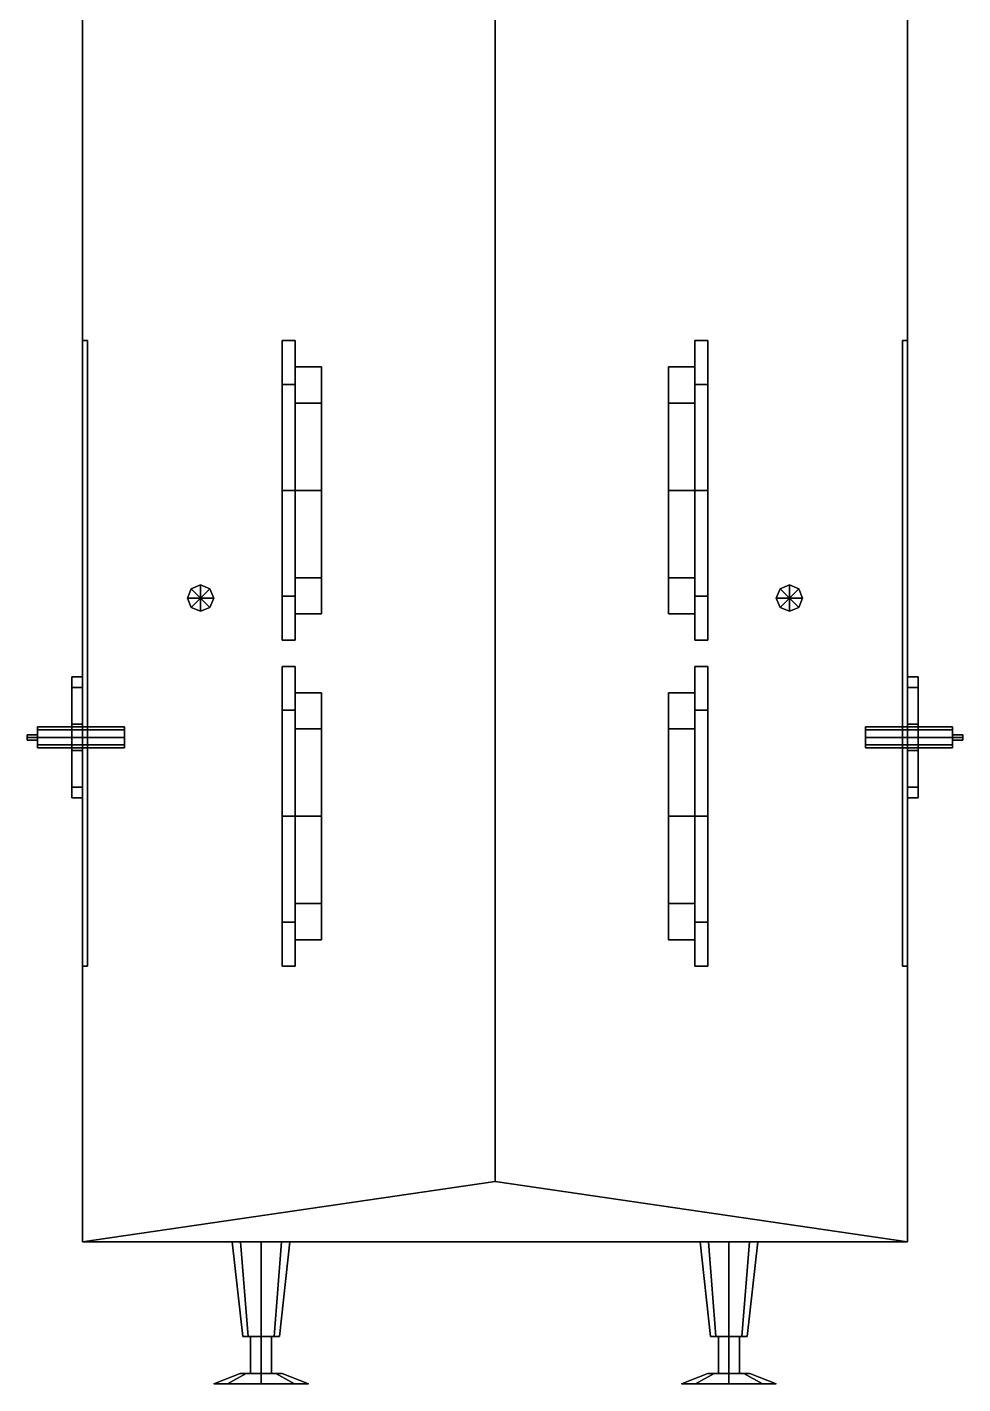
# Model space of a CAD drawing. Extents: x -1.8 to 1.8, y -6.3 to 6.4.
# Drawn here: x -1.78 to 1.78, y -6.35 to -1.19 of the extents above; entities that cross this region are included whole.
import ezdxf

# ---------------------------------------------------------------- set-up
doc = ezdxf.new("R2010")
doc.units = 0
doc.layers.get('0').update_dxf_attribs({"linetype": 'CONTINUOUS'})
for name, color, linetype in [('BUFFER', 1, 'CONTINUOUS'), ('GUN', 1, 'CONTINUOUS'), ('WHEELS', 2, 'CONTINUOUS')]:
    doc.layers.add(name, color=color, linetype=linetype)

msp = doc.modelspace()

# ---------------------------------------------------------------- linework, layer by layer
for points in [[(-1.57, 5.85, 0.9), (-1.57, -5.81, 0.9), (-1.57, -5.81, 2.82), (-1.57, 5.85, 2.82)], [(-1.57, 5.85, 2.82), (-1.57, -5.81, 2.82), (0, -5.58, 3.1), (0, 5.62, 3.1)], [(0, -5.58, 3.1), (1.57, -5.81, 2.82), (1.57, 5.85, 2.82), (0, 5.62, 3.1)], [(1.57, -5.81, 2.82), (1.57, -5.81, 0.9), (1.57, 5.85, 0.9), (1.57, 5.85, 2.82)], [(-1.55, -2.38, 0.9), (-1.55, -2.38, 0.37), (-1.57, -2.38, 0.37), (-1.57, -2.38, 0.9)], [(-1.57, -2.38, 0.37), (-1.57, -4.76, 0.37), (-1.57, -4.76, 0.9), (-1.57, -2.38, 0.9)], [(-1.55, -2.38, 0.37), (-1.55, -4.76, 0.37), (-1.57, -4.76, 0.37), (-1.57, -2.38, 0.37)], [(-1.55, -4.76, 0.9), (-1.55, -4.76, 0.37), (-1.55, -2.38, 0.37), (-1.55, -2.38, 0.9)], [(1.57, -2.38, 0.9), (1.57, -2.38, 0.37), (1.55, -2.38, 0.37), (1.55, -2.38, 0.9)], [(1.55, -2.38, 0.37), (1.55, -4.76, 0.37), (1.55, -4.76, 0.9), (1.55, -2.38, 0.9)], [(1.57, -2.38, 0.37), (1.57, -4.76, 0.37), (1.55, -4.76, 0.37), (1.55, -2.38, 0.37)], [(1.57, -4.76, 0.9), (1.57, -4.76, 0.37), (1.57, -2.38, 0.37), (1.57, -2.38, 0.9)], [(-1.1554, -3.3246, 3.31), (-1.17, -3.36, 3.31), (-1.12, -3.36, 3.39)], [(-1.1554, -3.3246, 2.89), (-1.17, -3.36, 2.89), (-1.17, -3.36, 3.27), (-1.1554, -3.3246, 3.27)], [(-1.12, -3.31, 3.31), (-1.1554, -3.3246, 3.31), (-1.12, -3.36, 3.39)], [(-1.12, -3.31, 2.9), (-1.1554, -3.3246, 2.89), (-1.1554, -3.3246, 3.27), (-1.12, -3.31, 3.27)], [(-1.0846, -3.3246, 3.31), (-1.12, -3.31, 3.31), (-1.12, -3.36, 3.39)], [(-1.0846, -3.3246, 2.9), (-1.12, -3.31, 2.9), (-1.12, -3.31, 3.27), (-1.0846, -3.3246, 3.27)], [(-1.07, -3.36, 3.31), (-1.0846, -3.3246, 3.31), (-1.12, -3.36, 3.39)], [(-1.07, -3.36, 2.9), (-1.0846, -3.3246, 2.9), (-1.0846, -3.3246, 3.27), (-1.07, -3.36, 3.27)], [(1.0846, -3.3246, 3.31), (1.07, -3.36, 3.31), (1.12, -3.36, 3.39)], [(1.0846, -3.3246, 2.9), (1.07, -3.36, 2.9), (1.07, -3.36, 3.27), (1.0846, -3.3246, 3.27)], [(1.12, -3.31, 3.31), (1.0846, -3.3246, 3.31), (1.12, -3.36, 3.39)], [(1.12, -3.31, 2.9), (1.0846, -3.3246, 2.9), (1.0846, -3.3246, 3.27), (1.12, -3.31, 3.27)], [(1.1554, -3.3246, 3.31), (1.12, -3.31, 3.31), (1.12, -3.36, 3.39)], [(1.1554, -3.3246, 2.89), (1.12, -3.31, 2.9), (1.12, -3.31, 3.27), (1.1554, -3.3246, 3.27)], [(1.17, -3.36, 3.31), (1.1554, -3.3246, 3.31), (1.12, -3.36, 3.39)], [(1.17, -3.36, 2.89), (1.1554, -3.3246, 2.89), (1.1554, -3.3246, 3.27), (1.17, -3.36, 3.27)], [(-1.17, -3.36, 3.31), (-1.1554, -3.3954, 3.31), (-1.12, -3.36, 3.39)], [(-1.17, -3.36, 2.89), (-1.1554, -3.3954, 2.89), (-1.1554, -3.3954, 3.27), (-1.17, -3.36, 3.27)], [(-1.1554, -3.3954, 3.31), (-1.12, -3.41, 3.31), (-1.12, -3.36, 3.39)], [(-1.1554, -3.3954, 2.89), (-1.12, -3.41, 2.9), (-1.12, -3.41, 3.27), (-1.1554, -3.3954, 3.27)], [(-1.12, -3.41, 3.31), (-1.0846, -3.3954, 3.31), (-1.12, -3.36, 3.39)], [(-1.0846, -3.3954, 3.31), (-1.07, -3.36, 3.31), (-1.12, -3.36, 3.39)], [(-1.12, -3.41, 2.9), (-1.0846, -3.3954, 2.9), (-1.0846, -3.3954, 3.27), (-1.12, -3.41, 3.27)], [(-1.0846, -3.3954, 2.9), (-1.07, -3.36, 2.9), (-1.07, -3.36, 3.27), (-1.0846, -3.3954, 3.27)], [(1.07, -3.36, 3.31), (1.0846, -3.3954, 3.31), (1.12, -3.36, 3.39)], [(1.07, -3.36, 2.9), (1.0846, -3.3954, 2.9), (1.0846, -3.3954, 3.27), (1.07, -3.36, 3.27)], [(1.0846, -3.3954, 3.31), (1.12, -3.41, 3.31), (1.12, -3.36, 3.39)], [(1.0846, -3.3954, 2.9), (1.12, -3.41, 2.9), (1.12, -3.41, 3.27), (1.0846, -3.3954, 3.27)], [(1.12, -3.41, 3.31), (1.1554, -3.3954, 3.31), (1.12, -3.36, 3.39)], [(1.1554, -3.3954, 3.31), (1.17, -3.36, 3.31), (1.12, -3.36, 3.39)], [(1.12, -3.41, 2.9), (1.1554, -3.3954, 2.89), (1.1554, -3.3954, 3.27), (1.12, -3.41, 3.27)], [(1.1554, -3.3954, 2.89), (1.17, -3.36, 2.89), (1.17, -3.36, 3.27), (1.1554, -3.3954, 3.27)], [(-1.61, -3.66, 1.83), (-1.61, -3.66, 1.77), (-1.61, -4.12, 1.77), (-1.61, -4.12, 1.83)], [(-1.57, -3.66, 1.83), (-1.57, -3.66, 1.77), (-1.61, -3.66, 1.77), (-1.61, -3.66, 1.83)], [(-1.61, -4.12, 1.77), (-1.61, -3.66, 1.77), (-1.57, -3.66, 1.77), (-1.57, -4.12, 1.77)], [(-1.57, -4.12, 1.83), (-1.57, -3.66, 1.83), (-1.61, -3.66, 1.83), (-1.61, -4.12, 1.83)], [(-1.61, -3.66, 2.15), (-1.61, -3.66, 2.09), (-1.61, -4.12, 2.09), (-1.61, -4.12, 2.15)], [(-1.57, -3.66, 2.15), (-1.57, -3.66, 2.09), (-1.61, -3.66, 2.09), (-1.61, -3.66, 2.15)], [(-1.61, -4.12, 2.09), (-1.61, -3.66, 2.09), (-1.57, -3.66, 2.09), (-1.57, -4.12, 2.09)], [(-1.57, -4.12, 2.15), (-1.57, -3.66, 2.15), (-1.61, -3.66, 2.15), (-1.61, -4.12, 2.15)], [(1.61, -3.66, 1.77), (1.61, -4.12, 1.77), (1.57, -4.12, 1.77), (1.57, -3.66, 1.77)], [(1.57, -3.66, 1.83), (1.57, -4.12, 1.83), (1.61, -4.12, 1.83), (1.61, -3.66, 1.83)], [(1.61, -3.66, 1.83), (1.61, -3.66, 1.77), (1.57, -3.66, 1.77), (1.57, -3.66, 1.83)], [(1.61, -3.66, 2.09), (1.61, -4.12, 2.09), (1.57, -4.12, 2.09), (1.57, -3.66, 2.09)], [(1.57, -3.66, 2.15), (1.57, -4.12, 2.15), (1.61, -4.12, 2.15), (1.61, -3.66, 2.15)], [(1.61, -3.66, 2.15), (1.61, -3.66, 2.09), (1.57, -3.66, 2.09), (1.57, -3.66, 2.15)], [(1.61, -4.12, 1.83), (1.61, -4.12, 1.77), (1.61, -3.66, 1.77), (1.61, -3.66, 1.83)], [(1.61, -4.12, 2.15), (1.61, -4.12, 2.09), (1.61, -3.66, 2.09), (1.61, -3.66, 2.15)], [(-1.61, -3.7, 2.09), (-1.61, -3.7, 1.83), (-1.61, -3.84, 1.83), (-1.61, -3.84, 2.09)], [(-1.57, -3.7, 2.09), (-1.57, -3.7, 1.83), (-1.61, -3.7, 1.83), (-1.61, -3.7, 2.09)], [(1.61, -3.7, 2.09), (1.61, -3.7, 1.83), (1.57, -3.7, 1.83), (1.57, -3.7, 2.09)], [(1.61, -3.84, 2.09), (1.61, -3.84, 1.83), (1.61, -3.7, 1.83), (1.61, -3.7, 2.09)], [(-1.61, -3.84, 2.09), (-1.61, -3.84, 1.83), (-1.57, -3.84, 1.83), (-1.57, -3.84, 2.09)], [(1.57, -3.84, 2.09), (1.57, -3.84, 1.83), (1.61, -3.84, 1.83), (1.61, -3.84, 2.09)], [(-1.57, -3.94, 2.09), (-1.57, -3.94, 1.83), (-1.61, -3.94, 1.83), (-1.61, -3.94, 2.09)], [(-1.61, -3.94, 2.09), (-1.61, -3.94, 1.83), (-1.61, -4.08, 1.83), (-1.61, -4.08, 2.09)], [(1.61, -3.94, 2.09), (1.61, -3.94, 1.83), (1.57, -3.94, 1.83), (1.57, -3.94, 2.09)], [(1.61, -4.08, 2.09), (1.61, -4.08, 1.83), (1.61, -3.94, 1.83), (1.61, -3.94, 2.09)], [(-1.61, -4.08, 2.09), (-1.61, -4.08, 1.83), (-1.57, -4.08, 1.83), (-1.57, -4.08, 2.09)], [(-1.61, -4.12, 1.83), (-1.61, -4.12, 1.77), (-1.57, -4.12, 1.77), (-1.57, -4.12, 1.83)], [(-1.61, -4.12, 2.15), (-1.61, -4.12, 2.09), (-1.57, -4.12, 2.09), (-1.57, -4.12, 2.15)], [(1.57, -4.08, 2.09), (1.57, -4.08, 1.83), (1.61, -4.08, 1.83), (1.61, -4.08, 2.09)], [(1.57, -4.12, 1.83), (1.57, -4.12, 1.77), (1.61, -4.12, 1.77), (1.61, -4.12, 1.83)], [(1.57, -4.12, 2.15), (1.57, -4.12, 2.09), (1.61, -4.12, 2.09), (1.61, -4.12, 2.15)], [(-1.57, -4.76, 0.9), (-1.57, -4.76, 0.37), (-1.55, -4.76, 0.37), (-1.55, -4.76, 0.9)], [(1.55, -4.76, 0.9), (1.55, -4.76, 0.37), (1.57, -4.76, 0.37), (1.57, -4.76, 0.9)], [(0, -5.58, 3.1), (-1.57, -5.81, 2.82), (1.57, -5.81, 2.82), (0, -5.58, 3.1)], [(-1.57, -5.81, 2.82), (-1.57, -5.81, 0.9), (1.57, -5.81, 0.9), (1.57, -5.81, 2.82)]]:
    msp.add_3dface(points)
at = {"layer": 'BUFFER'}
for points in [[(-1, -5.81, 1.07), (-0.9678, -5.81, 0.9922), (-0.9395, -6.17, 1.0205), (-0.96, -6.17, 1.07)], [(-0.9678, -5.81, 1.1478), (-1, -5.81, 1.07), (-0.96, -6.17, 1.07), (-0.9395, -6.17, 1.1195)], [(-0.9678, -5.81, 0.9922), (-0.89, -5.81, 0.96), (-0.89, -6.17, 1), (-0.9395, -6.17, 1.0205)], [(-0.89, -5.81, 1.18), (-0.9678, -5.81, 1.1478), (-0.9395, -6.17, 1.1195), (-0.89, -6.17, 1.14)], [(-0.89, -5.81, 0.96), (-0.8122, -5.81, 0.9922), (-0.8405, -6.17, 1.0205), (-0.89, -6.17, 1)], [(-0.8122, -5.81, 1.1478), (-0.89, -5.81, 1.18), (-0.89, -6.17, 1.14), (-0.8405, -6.17, 1.1195)], [(-0.8122, -5.81, 0.9922), (-0.78, -5.81, 1.07), (-0.82, -6.17, 1.07), (-0.8405, -6.17, 1.0205)], [(-0.78, -5.81, 1.07), (-0.8122, -5.81, 1.1478), (-0.8405, -6.17, 1.1195), (-0.82, -6.17, 1.07)], [(0.78, -5.81, 1.07), (0.8122, -5.81, 0.9922), (0.8405, -6.17, 1.0205), (0.82, -6.17, 1.07)], [(0.8122, -5.81, 1.1478), (0.78, -5.81, 1.07), (0.82, -6.17, 1.07), (0.8405, -6.17, 1.1195)], [(0.8122, -5.81, 0.9922), (0.89, -5.81, 0.96), (0.89, -6.17, 1), (0.8405, -6.17, 1.0205)], [(0.89, -5.81, 1.18), (0.8122, -5.81, 1.1478), (0.8405, -6.17, 1.1195), (0.89, -6.17, 1.14)], [(0.89, -5.81, 0.96), (0.9678, -5.81, 0.9922), (0.9395, -6.17, 1.0205), (0.89, -6.17, 1)], [(0.9678, -5.81, 1.1478), (0.89, -5.81, 1.18), (0.89, -6.17, 1.14), (0.9395, -6.17, 1.1195)], [(0.9678, -5.81, 0.9922), (1, -5.81, 1.07), (0.96, -6.17, 1.07), (0.9395, -6.17, 1.0205)], [(1, -5.81, 1.07), (0.9678, -5.81, 1.1478), (0.9395, -6.17, 1.1195), (0.96, -6.17, 1.07)], [(-0.89, -6.17, 1), (-0.9395, -6.17, 1.1195), (-0.96, -6.17, 1.07), (-0.9395, -6.17, 1.0205)], [(-0.8405, -6.17, 1.0205), (-0.89, -6.17, 1.14), (-0.9395, -6.17, 1.1195), (-0.89, -6.17, 1)], [(-0.93, -6.31, 1.07), (-0.89, -6.31, 1.11), (-0.89, -6.17, 1.11), (-0.93, -6.17, 1.07)], [(-0.89, -6.31, 1.03), (-0.93, -6.31, 1.07), (-0.93, -6.17, 1.07), (-0.89, -6.17, 1.03)], [(-0.89, -6.31, 1.11), (-0.85, -6.31, 1.07), (-0.85, -6.17, 1.07), (-0.89, -6.17, 1.11)], [(-0.85, -6.31, 1.07), (-0.89, -6.31, 1.03), (-0.89, -6.17, 1.03), (-0.85, -6.17, 1.07)], [(-0.82, -6.17, 1.07), (-0.8405, -6.17, 1.1195), (-0.89, -6.17, 1.14), (-0.8405, -6.17, 1.0205)], [(0.89, -6.17, 1), (0.8405, -6.17, 1.1195), (0.82, -6.17, 1.07), (0.8405, -6.17, 1.0205)], [(0.9395, -6.17, 1.0205), (0.89, -6.17, 1.14), (0.8405, -6.17, 1.1195), (0.89, -6.17, 1)], [(0.89, -6.31, 1.03), (0.85, -6.31, 1.07), (0.85, -6.17, 1.07), (0.89, -6.17, 1.03)], [(0.85, -6.31, 1.07), (0.89, -6.31, 1.11), (0.89, -6.17, 1.11), (0.85, -6.17, 1.07)], [(0.93, -6.31, 1.07), (0.89, -6.31, 1.03), (0.89, -6.17, 1.03), (0.93, -6.17, 1.07)], [(0.89, -6.31, 1.11), (0.93, -6.31, 1.07), (0.93, -6.17, 1.07), (0.89, -6.17, 1.11)], [(0.96, -6.17, 1.07), (0.9395, -6.17, 1.1195), (0.89, -6.17, 1.14), (0.9395, -6.17, 1.0205)], [(-0.97, -6.31, 1.07), (-0.9466, -6.31, 1.0134), (-1.0173, -6.35, 0.9427), (-1.07, -6.35, 1.07)], [(-0.9466, -6.31, 1.1266), (-0.97, -6.31, 1.07), (-1.07, -6.35, 1.07), (-1.0173, -6.35, 1.1973)], [(-0.9466, -6.31, 1.0134), (-0.89, -6.31, 0.99), (-0.89, -6.35, 0.89), (-1.0173, -6.35, 0.9427)], [(-0.89, -6.31, 1.15), (-0.9466, -6.31, 1.1266), (-1.0173, -6.35, 1.1973), (-0.89, -6.35, 1.25)], [(-0.97, -6.31, 1.07), (-0.9466, -6.31, 1.1266), (-0.89, -6.31, 1.15), (-0.9466, -6.31, 1.0134)], [(-0.9466, -6.31, 1.0134), (-0.89, -6.31, 1.15), (-0.8334, -6.31, 1.1266), (-0.89, -6.31, 0.99)], [(-0.89, -6.31, 0.99), (-0.8334, -6.31, 1.0134), (-0.7627, -6.35, 0.9427), (-0.89, -6.35, 0.89)], [(-0.8334, -6.31, 1.1266), (-0.89, -6.31, 1.15), (-0.89, -6.35, 1.25), (-0.7627, -6.35, 1.1973)], [(-0.89, -6.31, 0.99), (-0.8334, -6.31, 1.1266), (-0.81, -6.31, 1.07), (-0.8334, -6.31, 1.0134)], [(-0.8334, -6.31, 1.0134), (-0.81, -6.31, 1.07), (-0.71, -6.35, 1.07), (-0.7627, -6.35, 0.9427)], [(-0.81, -6.31, 1.07), (-0.8334, -6.31, 1.1266), (-0.7627, -6.35, 1.1973), (-0.71, -6.35, 1.07)], [(0.81, -6.31, 1.07), (0.8334, -6.31, 1.0134), (0.7627, -6.35, 0.9427), (0.71, -6.35, 1.07)], [(0.8334, -6.31, 1.1266), (0.81, -6.31, 1.07), (0.71, -6.35, 1.07), (0.7627, -6.35, 1.1973)], [(0.8334, -6.31, 1.0134), (0.89, -6.31, 0.99), (0.89, -6.35, 0.89), (0.7627, -6.35, 0.9427)], [(0.89, -6.31, 1.15), (0.8334, -6.31, 1.1266), (0.7627, -6.35, 1.1973), (0.89, -6.35, 1.25)], [(0.81, -6.31, 1.07), (0.8334, -6.31, 1.1266), (0.89, -6.31, 1.15), (0.8334, -6.31, 1.0134)], [(0.8334, -6.31, 1.0134), (0.89, -6.31, 1.15), (0.9466, -6.31, 1.1266), (0.89, -6.31, 0.99)], [(0.89, -6.31, 0.99), (0.9466, -6.31, 1.1266), (0.97, -6.31, 1.07), (0.9466, -6.31, 1.0134)], [(0.89, -6.31, 0.99), (0.9466, -6.31, 1.0134), (1.0173, -6.35, 0.9427), (0.89, -6.35, 0.89)], [(0.9466, -6.31, 1.1266), (0.89, -6.31, 1.15), (0.89, -6.35, 1.25), (1.0173, -6.35, 1.1973)], [(0.9466, -6.31, 1.0134), (0.97, -6.31, 1.07), (1.07, -6.35, 1.07), (1.0173, -6.35, 0.9427)], [(0.97, -6.31, 1.07), (0.9466, -6.31, 1.1266), (1.0173, -6.35, 1.1973), (1.07, -6.35, 1.07)], [(-1.0173, -6.35, 1.1973), (-1.07, -6.35, 1.07), (-1.0173, -6.35, 0.9427), (-0.89, -6.35, 1.25)], [(-0.89, -6.35, 1.25), (-1.0173, -6.35, 0.9427), (-0.89, -6.35, 0.89), (-0.7627, -6.35, 1.1973)], [(-0.7627, -6.35, 1.1973), (-0.89, -6.35, 0.89), (-0.7627, -6.35, 0.9427), (-0.71, -6.35, 1.07)], [(0.7627, -6.35, 1.1973), (0.71, -6.35, 1.07), (0.7627, -6.35, 0.9427), (0.89, -6.35, 1.25)], [(0.89, -6.35, 1.25), (0.7627, -6.35, 0.9427), (0.89, -6.35, 0.89), (1.0173, -6.35, 1.1973)], [(1.0173, -6.35, 1.1973), (0.89, -6.35, 0.89), (1.0173, -6.35, 0.9427), (1.07, -6.35, 1.07)]]:
    msp.add_3dface(points, dxfattribs=at)
at = {"layer": 'GUN'}
for points in [[(-1.74, -3.85, 1.9), (-1.74, -3.8617, 1.9283), (-1.41, -3.8617, 1.9283), (-1.41, -3.85, 1.9)], [(-1.74, -3.8617, 1.8717), (-1.74, -3.85, 1.9), (-1.41, -3.85, 1.9), (-1.41, -3.8617, 1.8717)], [(-1.74, -3.85, 1.9), (-1.74, -3.9183, 1.9283), (-1.74, -3.89, 1.94), (-1.74, -3.8617, 1.9283)], [(-1.74, -3.8617, 1.8717), (-1.74, -3.93, 1.9), (-1.74, -3.9183, 1.9283), (-1.74, -3.85, 1.9)], [(-1.74, -3.8617, 1.9283), (-1.74, -3.89, 1.94), (-1.41, -3.89, 1.94), (-1.41, -3.8617, 1.9283)], [(-1.74, -3.89, 1.86), (-1.74, -3.8617, 1.8717), (-1.41, -3.8617, 1.8717), (-1.41, -3.89, 1.86)], [(-1.74, -3.89, 1.86), (-1.74, -3.9183, 1.8717), (-1.74, -3.93, 1.9), (-1.74, -3.8617, 1.8717)], [(1.74, -3.85, 1.9), (1.74, -3.8617, 1.8717), (1.41, -3.8617, 1.8717), (1.41, -3.85, 1.9)], [(1.74, -3.8617, 1.9283), (1.74, -3.85, 1.9), (1.41, -3.85, 1.9), (1.41, -3.8617, 1.9283)], [(1.74, -3.8617, 1.8717), (1.74, -3.89, 1.86), (1.41, -3.89, 1.86), (1.41, -3.8617, 1.8717)], [(1.74, -3.89, 1.94), (1.74, -3.8617, 1.9283), (1.41, -3.8617, 1.9283), (1.41, -3.89, 1.94)], [(1.74, -3.89, 1.86), (1.74, -3.8617, 1.8717), (1.74, -3.85, 1.9), (1.74, -3.9183, 1.8717)], [(1.74, -3.9183, 1.8717), (1.74, -3.85, 1.9), (1.74, -3.8617, 1.9283), (1.74, -3.93, 1.9)], [(1.74, -3.93, 1.9), (1.74, -3.8617, 1.9283), (1.74, -3.89, 1.94), (1.74, -3.9183, 1.9283)], [(-1.78, -3.88, 1.88), (-1.78, -3.89, 1.89), (-1.74, -3.89, 1.89), (-1.74, -3.88, 1.88)], [(-1.78, -3.89, 1.87), (-1.78, -3.88, 1.88), (-1.74, -3.88, 1.88), (-1.74, -3.89, 1.87)], [(-1.78, -3.89, 1.89), (-1.78, -3.9, 1.88), (-1.74, -3.9, 1.88), (-1.74, -3.89, 1.89)], [(-1.78, -3.9, 1.88), (-1.78, -3.89, 1.87), (-1.74, -3.89, 1.87), (-1.74, -3.9, 1.88)], [(-1.74, -3.89, 1.94), (-1.74, -3.9183, 1.9283), (-1.41, -3.9183, 1.9283), (-1.41, -3.89, 1.94)], [(-1.74, -3.9183, 1.8717), (-1.74, -3.89, 1.86), (-1.41, -3.89, 1.86), (-1.41, -3.9183, 1.8717)], [(-1.74, -3.9183, 1.9283), (-1.74, -3.93, 1.9), (-1.41, -3.93, 1.9), (-1.41, -3.9183, 1.9283)], [(-1.74, -3.93, 1.9), (-1.74, -3.9183, 1.8717), (-1.41, -3.9183, 1.8717), (-1.41, -3.93, 1.9)], [(1.74, -3.89, 1.86), (1.74, -3.9183, 1.8717), (1.41, -3.9183, 1.8717), (1.41, -3.89, 1.86)], [(1.74, -3.9183, 1.9283), (1.74, -3.89, 1.94), (1.41, -3.89, 1.94), (1.41, -3.9183, 1.9283)], [(1.74, -3.9183, 1.8717), (1.74, -3.93, 1.9), (1.41, -3.93, 1.9), (1.41, -3.9183, 1.8717)], [(1.74, -3.93, 1.9), (1.74, -3.9183, 1.9283), (1.41, -3.9183, 1.9283), (1.41, -3.93, 1.9)], [(1.78, -3.88, 1.88), (1.78, -3.89, 1.87), (1.74, -3.89, 1.87), (1.74, -3.88, 1.88)], [(1.78, -3.89, 1.89), (1.78, -3.88, 1.88), (1.74, -3.88, 1.88), (1.74, -3.89, 1.89)], [(1.78, -3.89, 1.87), (1.78, -3.9, 1.88), (1.74, -3.9, 1.88), (1.74, -3.89, 1.87)], [(1.78, -3.9, 1.88), (1.78, -3.89, 1.89), (1.74, -3.89, 1.89), (1.74, -3.9, 1.88)]]:
    msp.add_3dface(points, dxfattribs=at)
at = {"layer": 'WHEELS'}
for points in [[(-0.81, -3.52, 0.47), (-0.81, -2.5469, 0.8731), (-0.81, -2.38, 0.47), (-0.81, -3.3531, 0.0669)], [(-0.76, -2.5469, 0.8731), (-0.76, -2.38, 0.47), (-0.81, -2.38, 0.47), (-0.81, -2.5469, 0.8731)], [(-0.76, -2.38, 0.47), (-0.76, -2.5469, 0.0669), (-0.81, -2.5469, 0.0669), (-0.81, -2.38, 0.47)], [(-0.81, -3.3531, 0.0669), (-0.81, -2.38, 0.47), (-0.81, -2.5469, 0.0669), (-0.81, -2.95, -0.1)], [(-0.76, -2.6177, 0.8023), (-0.76, -2.48, 0.47), (-0.76, -2.38, 0.47), (-0.76, -2.5469, 0.8731)], [(-0.76, -2.48, 0.47), (-0.76, -2.6177, 0.1377), (-0.76, -2.5469, 0.0669), (-0.76, -2.38, 0.47)], [(0.76, -2.38, 0.47), (0.76, -2.5469, 0.8731), (0.81, -2.5469, 0.8731), (0.81, -2.38, 0.47)], [(0.76, -2.48, 0.47), (0.76, -2.6177, 0.8023), (0.76, -2.5469, 0.8731), (0.76, -2.38, 0.47)], [(0.76, -2.5469, 0.0669), (0.76, -2.38, 0.47), (0.81, -2.38, 0.47), (0.81, -2.5469, 0.0669)], [(0.76, -2.6177, 0.1377), (0.76, -2.48, 0.47), (0.76, -2.38, 0.47), (0.76, -2.5469, 0.0669)], [(0.81, -2.38, 0.47), (0.81, -3.3531, 0.8731), (0.81, -3.52, 0.47), (0.81, -2.5469, 0.0669)], [(0.81, -2.5469, 0.8731), (0.81, -2.95, 1.04), (0.81, -3.3531, 0.8731), (0.81, -2.38, 0.47)], [(-0.66, -2.48, 0.47), (-0.66, -2.6177, 0.1377), (-0.76, -2.6177, 0.1377), (-0.76, -2.48, 0.47)], [(-0.66, -2.6177, 0.8023), (-0.66, -2.48, 0.47), (-0.76, -2.48, 0.47), (-0.76, -2.6177, 0.8023)], [(-0.66, -2.48, 0.47), (-0.66, -3.2823, 0.1377), (-0.66, -2.95), (-0.66, -2.6177, 0.1377)], [(-0.66, -2.6177, 0.8023), (-0.66, -3.42, 0.47), (-0.66, -3.2823, 0.1377), (-0.66, -2.48, 0.47)], [(0.66, -2.95, 0.94), (0.66, -2.6177, 0.8023), (0.66, -2.48, 0.47), (0.66, -3.2823, 0.8023)], [(0.66, -2.6177, 0.1377), (0.66, -2.48, 0.47), (0.76, -2.48, 0.47), (0.76, -2.6177, 0.1377)], [(0.66, -3.2823, 0.8023), (0.66, -2.48, 0.47), (0.66, -2.6177, 0.1377), (0.66, -3.42, 0.47)], [(0.66, -2.48, 0.47), (0.66, -2.6177, 0.8023), (0.76, -2.6177, 0.8023), (0.76, -2.48, 0.47)], [(-0.81, -3.3531, 0.8731), (-0.81, -2.95, 1.04), (-0.81, -2.5469, 0.8731), (-0.81, -3.52, 0.47)], [(-0.76, -2.5469, 0.0669), (-0.76, -2.95, -0.1), (-0.81, -2.95, -0.1), (-0.81, -2.5469, 0.0669)], [(-0.76, -2.95, 1.04), (-0.76, -2.5469, 0.8731), (-0.81, -2.5469, 0.8731), (-0.81, -2.95, 1.04)], [(-0.76, -2.95, 0.94), (-0.76, -2.6177, 0.8023), (-0.76, -2.5469, 0.8731), (-0.76, -2.95, 1.04)], [(-0.76, -2.6177, 0.1377), (-0.76, -2.95), (-0.76, -2.95, -0.1), (-0.76, -2.5469, 0.0669)], [(0.76, -2.6177, 0.8023), (0.76, -2.95, 0.94), (0.76, -2.95, 1.04), (0.76, -2.5469, 0.8731)], [(0.76, -2.95, -0.1), (0.76, -2.5469, 0.0669), (0.81, -2.5469, 0.0669), (0.81, -2.95, -0.1)], [(0.76, -2.95), (0.76, -2.6177, 0.1377), (0.76, -2.5469, 0.0669), (0.76, -2.95, -0.1)], [(0.76, -2.5469, 0.8731), (0.76, -2.95, 1.04), (0.81, -2.95, 1.04), (0.81, -2.5469, 0.8731)], [(0.81, -2.5469, 0.0669), (0.81, -3.52, 0.47), (0.81, -3.3531, 0.0669), (0.81, -2.95, -0.1)], [(-0.66, -2.95, 0.94), (-0.66, -2.6177, 0.8023), (-0.76, -2.6177, 0.8023), (-0.76, -2.95, 0.94)], [(-0.66, -2.6177, 0.1377), (-0.66, -2.95), (-0.76, -2.95), (-0.76, -2.6177, 0.1377)], [(-0.66, -2.95, 0.94), (-0.66, -3.2823, 0.8023), (-0.66, -3.42, 0.47), (-0.66, -2.6177, 0.8023)], [(0.66, -2.6177, 0.8023), (0.66, -2.95, 0.94), (0.76, -2.95, 0.94), (0.76, -2.6177, 0.8023)], [(0.66, -3.42, 0.47), (0.66, -2.6177, 0.1377), (0.66, -2.95), (0.66, -3.2823, 0.1377)], [(0.66, -2.95), (0.66, -2.6177, 0.1377), (0.76, -2.6177, 0.1377), (0.76, -2.95)], [(-0.76, -2.95, -0.1), (-0.76, -3.3531, 0.0669), (-0.81, -3.3531, 0.0669), (-0.81, -2.95, -0.1)], [(-0.76, -3.3531, 0.8731), (-0.76, -2.95, 1.04), (-0.81, -2.95, 1.04), (-0.81, -3.3531, 0.8731)], [(-0.76, -3.2823, 0.8023), (-0.76, -2.95, 0.94), (-0.76, -2.95, 1.04), (-0.76, -3.3531, 0.8731)], [(-0.66, -3.2823, 0.8023), (-0.66, -2.95, 0.94), (-0.76, -2.95, 0.94), (-0.76, -3.2823, 0.8023)], [(-0.66, -2.95), (-0.66, -3.2823, 0.1377), (-0.76, -3.2823, 0.1377), (-0.76, -2.95)], [(-0.76, -2.95), (-0.76, -3.2823, 0.1377), (-0.76, -3.3531, 0.0669), (-0.76, -2.95, -0.1)], [(0.66, -2.95, 0.94), (0.66, -3.2823, 0.8023), (0.76, -3.2823, 0.8023), (0.76, -2.95, 0.94)], [(0.66, -3.2823, 0.1377), (0.66, -2.95), (0.76, -2.95), (0.76, -3.2823, 0.1377)], [(0.76, -2.95, 0.94), (0.76, -3.2823, 0.8023), (0.76, -3.3531, 0.8731), (0.76, -2.95, 1.04)], [(0.76, -3.3531, 0.0669), (0.76, -2.95, -0.1), (0.81, -2.95, -0.1), (0.81, -3.3531, 0.0669)], [(0.76, -3.2823, 0.1377), (0.76, -2.95), (0.76, -2.95, -0.1), (0.76, -3.3531, 0.0669)], [(0.76, -2.95, 1.04), (0.76, -3.3531, 0.8731), (0.81, -3.3531, 0.8731), (0.81, -2.95, 1.04)], [(-0.76, -3.42, 0.47), (-0.76, -3.2823, 0.8023), (-0.76, -3.3531, 0.8731), (-0.76, -3.52, 0.47)], [(-0.76, -3.2823, 0.1377), (-0.76, -3.42, 0.47), (-0.76, -3.52, 0.47), (-0.76, -3.3531, 0.0669)], [(-0.66, -3.2823, 0.1377), (-0.66, -3.42, 0.47), (-0.76, -3.42, 0.47), (-0.76, -3.2823, 0.1377)], [(-0.66, -3.42, 0.47), (-0.66, -3.2823, 0.8023), (-0.76, -3.2823, 0.8023), (-0.76, -3.42, 0.47)], [(0.66, -3.42, 0.47), (0.66, -3.2823, 0.1377), (0.76, -3.2823, 0.1377), (0.76, -3.42, 0.47)], [(0.66, -3.2823, 0.8023), (0.66, -3.42, 0.47), (0.76, -3.42, 0.47), (0.76, -3.2823, 0.8023)], [(0.76, -3.2823, 0.8023), (0.76, -3.42, 0.47), (0.76, -3.52, 0.47), (0.76, -3.3531, 0.8731)], [(0.76, -3.42, 0.47), (0.76, -3.2823, 0.1377), (0.76, -3.3531, 0.0669), (0.76, -3.52, 0.47)], [(-0.76, -3.52, 0.47), (-0.76, -3.3531, 0.8731), (-0.81, -3.3531, 0.8731), (-0.81, -3.52, 0.47)], [(-0.76, -3.3531, 0.0669), (-0.76, -3.52, 0.47), (-0.81, -3.52, 0.47), (-0.81, -3.3531, 0.0669)], [(0.76, -3.3531, 0.8731), (0.76, -3.52, 0.47), (0.81, -3.52, 0.47), (0.81, -3.3531, 0.8731)], [(0.76, -3.52, 0.47), (0.76, -3.3531, 0.0669), (0.81, -3.3531, 0.0669), (0.81, -3.52, 0.47)], [(-0.76, -3.7869, 0.8731), (-0.76, -3.62, 0.47), (-0.81, -3.62, 0.47), (-0.81, -3.7869, 0.8731)], [(-0.81, -4.76, 0.47), (-0.81, -3.7869, 0.8731), (-0.81, -3.62, 0.47), (-0.81, -4.5931, 0.0669)], [(-0.76, -3.62, 0.47), (-0.76, -3.7869, 0.0669), (-0.81, -3.7869, 0.0669), (-0.81, -3.62, 0.47)], [(-0.81, -4.5931, 0.0669), (-0.81, -3.62, 0.47), (-0.81, -3.7869, 0.0669), (-0.81, -4.19, -0.1)], [(-0.76, -3.8577, 0.8023), (-0.76, -3.72, 0.47), (-0.76, -3.62, 0.47), (-0.76, -3.7869, 0.8731)], [(-0.76, -3.72, 0.47), (-0.76, -3.8577, 0.1377), (-0.76, -3.7869, 0.0669), (-0.76, -3.62, 0.47)], [(0.76, -3.72, 0.47), (0.76, -3.8577, 0.8023), (0.76, -3.7869, 0.8731), (0.76, -3.62, 0.47)], [(0.76, -3.62, 0.47), (0.76, -3.7869, 0.8731), (0.81, -3.7869, 0.8731), (0.81, -3.62, 0.47)], [(0.76, -3.8577, 0.1377), (0.76, -3.72, 0.47), (0.76, -3.62, 0.47), (0.76, -3.7869, 0.0669)], [(0.76, -3.7869, 0.0669), (0.76, -3.62, 0.47), (0.81, -3.62, 0.47), (0.81, -3.7869, 0.0669)], [(0.81, -3.7869, 0.8731), (0.81, -4.19, 1.04), (0.81, -4.5931, 0.8731), (0.81, -3.62, 0.47)], [(0.81, -3.62, 0.47), (0.81, -4.5931, 0.8731), (0.81, -4.76, 0.47), (0.81, -3.7869, 0.0669)], [(-0.66, -3.72, 0.47), (-0.66, -3.8577, 0.1377), (-0.76, -3.8577, 0.1377), (-0.76, -3.72, 0.47)], [(-0.66, -3.8577, 0.8023), (-0.66, -3.72, 0.47), (-0.76, -3.72, 0.47), (-0.76, -3.8577, 0.8023)], [(-0.66, -3.72, 0.47), (-0.66, -4.5223, 0.1377), (-0.66, -4.19), (-0.66, -3.8577, 0.1377)], [(-0.66, -3.8577, 0.8023), (-0.66, -4.66, 0.47), (-0.66, -4.5223, 0.1377), (-0.66, -3.72, 0.47)], [(0.66, -4.19, 0.94), (0.66, -3.8577, 0.8023), (0.66, -3.72, 0.47), (0.66, -4.5223, 0.8023)], [(0.66, -3.8577, 0.1377), (0.66, -3.72, 0.47), (0.76, -3.72, 0.47), (0.76, -3.8577, 0.1377)], [(0.66, -3.72, 0.47), (0.66, -3.8577, 0.8023), (0.76, -3.8577, 0.8023), (0.76, -3.72, 0.47)], [(0.66, -4.5223, 0.8023), (0.66, -3.72, 0.47), (0.66, -3.8577, 0.1377), (0.66, -4.66, 0.47)], [(-0.81, -4.5931, 0.8731), (-0.81, -4.19, 1.04), (-0.81, -3.7869, 0.8731), (-0.81, -4.76, 0.47)], [(-0.76, -3.7869, 0.0669), (-0.76, -4.19, -0.1), (-0.81, -4.19, -0.1), (-0.81, -3.7869, 0.0669)], [(-0.76, -4.19, 1.04), (-0.76, -3.7869, 0.8731), (-0.81, -3.7869, 0.8731), (-0.81, -4.19, 1.04)], [(-0.76, -4.19, 0.94), (-0.76, -3.8577, 0.8023), (-0.76, -3.7869, 0.8731), (-0.76, -4.19, 1.04)], [(-0.76, -3.8577, 0.1377), (-0.76, -4.19), (-0.76, -4.19, -0.1), (-0.76, -3.7869, 0.0669)], [(0.76, -3.8577, 0.8023), (0.76, -4.19, 0.94), (0.76, -4.19, 1.04), (0.76, -3.7869, 0.8731)], [(0.76, -4.19), (0.76, -3.8577, 0.1377), (0.76, -3.7869, 0.0669), (0.76, -4.19, -0.1)], [(0.76, -4.19, -0.1), (0.76, -3.7869, 0.0669), (0.81, -3.7869, 0.0669), (0.81, -4.19, -0.1)], [(0.76, -3.7869, 0.8731), (0.76, -4.19, 1.04), (0.81, -4.19, 1.04), (0.81, -3.7869, 0.8731)], [(0.81, -3.7869, 0.0669), (0.81, -4.76, 0.47), (0.81, -4.5931, 0.0669), (0.81, -4.19, -0.1)], [(-0.66, -4.19, 0.94), (-0.66, -3.8577, 0.8023), (-0.76, -3.8577, 0.8023), (-0.76, -4.19, 0.94)], [(-0.66, -3.8577, 0.1377), (-0.66, -4.19), (-0.76, -4.19), (-0.76, -3.8577, 0.1377)], [(-0.66, -4.19, 0.94), (-0.66, -4.5223, 0.8023), (-0.66, -4.66, 0.47), (-0.66, -3.8577, 0.8023)], [(0.66, -3.8577, 0.8023), (0.66, -4.19, 0.94), (0.76, -4.19, 0.94), (0.76, -3.8577, 0.8023)], [(0.66, -4.19), (0.66, -3.8577, 0.1377), (0.76, -3.8577, 0.1377), (0.76, -4.19)], [(0.66, -4.66, 0.47), (0.66, -3.8577, 0.1377), (0.66, -4.19), (0.66, -4.5223, 0.1377)], [(-0.76, -4.19, -0.1), (-0.76, -4.5931, 0.0669), (-0.81, -4.5931, 0.0669), (-0.81, -4.19, -0.1)], [(-0.76, -4.5931, 0.8731), (-0.76, -4.19, 1.04), (-0.81, -4.19, 1.04), (-0.81, -4.5931, 0.8731)], [(-0.66, -4.5223, 0.8023), (-0.66, -4.19, 0.94), (-0.76, -4.19, 0.94), (-0.76, -4.5223, 0.8023)], [(-0.76, -4.5223, 0.8023), (-0.76, -4.19, 0.94), (-0.76, -4.19, 1.04), (-0.76, -4.5931, 0.8731)], [(-0.76, -4.19), (-0.76, -4.5223, 0.1377), (-0.76, -4.5931, 0.0669), (-0.76, -4.19, -0.1)], [(-0.66, -4.19), (-0.66, -4.5223, 0.1377), (-0.76, -4.5223, 0.1377), (-0.76, -4.19)], [(0.66, -4.19, 0.94), (0.66, -4.5223, 0.8023), (0.76, -4.5223, 0.8023), (0.76, -4.19, 0.94)], [(0.66, -4.5223, 0.1377), (0.66, -4.19), (0.76, -4.19), (0.76, -4.5223, 0.1377)], [(0.76, -4.19, 0.94), (0.76, -4.5223, 0.8023), (0.76, -4.5931, 0.8731), (0.76, -4.19, 1.04)], [(0.76, -4.5223, 0.1377), (0.76, -4.19), (0.76, -4.19, -0.1), (0.76, -4.5931, 0.0669)], [(0.76, -4.5931, 0.0669), (0.76, -4.19, -0.1), (0.81, -4.19, -0.1), (0.81, -4.5931, 0.0669)], [(0.76, -4.19, 1.04), (0.76, -4.5931, 0.8731), (0.81, -4.5931, 0.8731), (0.81, -4.19, 1.04)], [(-0.76, -4.66, 0.47), (-0.76, -4.5223, 0.8023), (-0.76, -4.5931, 0.8731), (-0.76, -4.76, 0.47)], [(-0.66, -4.5223, 0.1377), (-0.66, -4.66, 0.47), (-0.76, -4.66, 0.47), (-0.76, -4.5223, 0.1377)], [(-0.76, -4.5223, 0.1377), (-0.76, -4.66, 0.47), (-0.76, -4.76, 0.47), (-0.76, -4.5931, 0.0669)], [(-0.66, -4.66, 0.47), (-0.66, -4.5223, 0.8023), (-0.76, -4.5223, 0.8023), (-0.76, -4.66, 0.47)], [(0.66, -4.66, 0.47), (0.66, -4.5223, 0.1377), (0.76, -4.5223, 0.1377), (0.76, -4.66, 0.47)], [(0.66, -4.5223, 0.8023), (0.66, -4.66, 0.47), (0.76, -4.66, 0.47), (0.76, -4.5223, 0.8023)], [(0.76, -4.5223, 0.8023), (0.76, -4.66, 0.47), (0.76, -4.76, 0.47), (0.76, -4.5931, 0.8731)], [(0.76, -4.66, 0.47), (0.76, -4.5223, 0.1377), (0.76, -4.5931, 0.0669), (0.76, -4.76, 0.47)], [(-0.76, -4.76, 0.47), (-0.76, -4.5931, 0.8731), (-0.81, -4.5931, 0.8731), (-0.81, -4.76, 0.47)], [(-0.76, -4.5931, 0.0669), (-0.76, -4.76, 0.47), (-0.81, -4.76, 0.47), (-0.81, -4.5931, 0.0669)], [(0.76, -4.5931, 0.8731), (0.76, -4.76, 0.47), (0.81, -4.76, 0.47), (0.81, -4.5931, 0.8731)], [(0.76, -4.76, 0.47), (0.76, -4.5931, 0.0669), (0.81, -4.5931, 0.0669), (0.81, -4.76, 0.47)]]:
    msp.add_3dface(points, dxfattribs=at)

doc.saveas('drawing.dxf')
